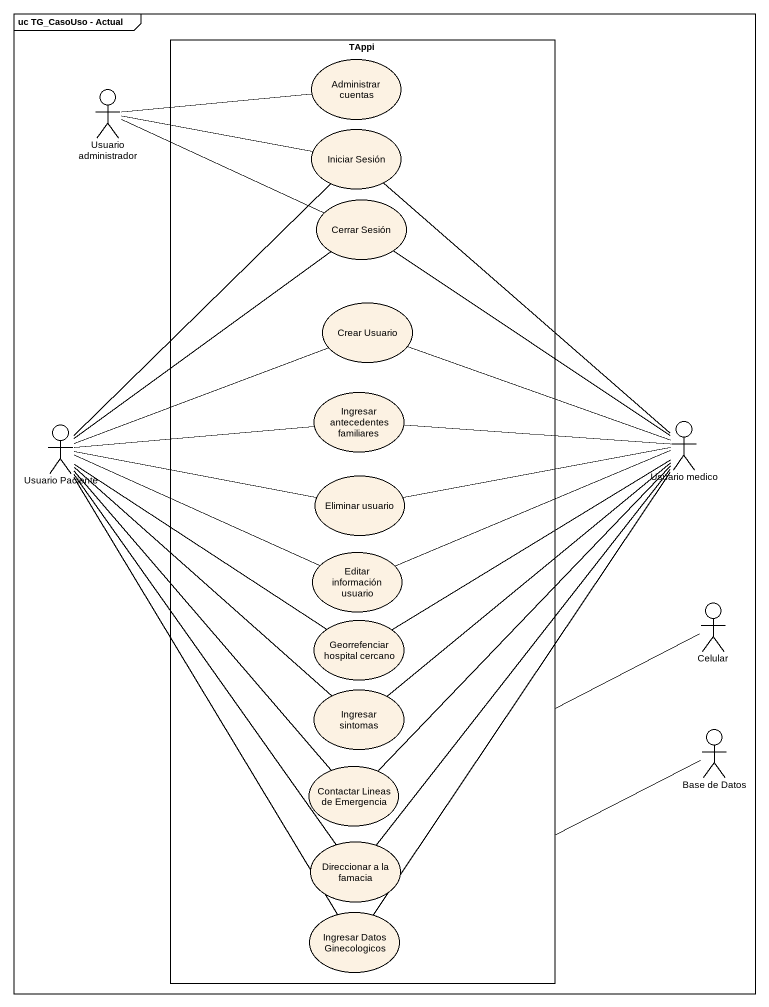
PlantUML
@startuml
mainframe uc TG_CasoUso - Actual
rectangle TAppi {
  usecase "Administrar cuentas" as Administrar_cuentas
  usecase "Iniciar Sesión" as Iniciar_Sesión
  usecase "Cerrar Sesión" as Cerrar_Sesión
  usecase "Crear Usuario" as Crear_Usuario
  usecase "Ingresar antecedentes familiares" as Ingresar_antecedentes
  usecase "Eliminar usuario" as Eliminar_usuario
  usecase "Editar información usuario" as Editar_información_usuario
  usecase "Georrefenciar hospital cercano" as Georrefenciar_hospital
  usecase "Ingresar sintomas" as Ingresar_sintomas
  usecase "Contactar Lineas de Emergencia" as Contactar_Lineas_de
  usecase "Direccionar a la famacia" as Direccionar_a_la_famacia
  usecase "Ingresar Datos Ginecologicos" as Ingresar_Datos_Ginecologicos
}
actor "Usuario administrador" as Usuario_administrador
actor "Usuario Paciente" as Usuario_Paciente
actor "Usuario medico" as Usuario_medico
actor Celular
actor "Base de Datos" as Base_de_Datos
TAppi -right- Celular
TAppi -- Base_de_Datos
Usuario_administrador -right- Administrar_cuentas
Usuario_administrador -right- Iniciar_Sesión
Usuario_administrador -right- Cerrar_Sesión
Usuario_Paciente -up- Iniciar_Sesión
Usuario_Paciente -up- Cerrar_Sesión
Usuario_Paciente -right- Crear_Usuario
Usuario_Paciente -right- Ingresar_antecedentes
Usuario_Paciente -right- Eliminar_usuario
Usuario_Paciente -right- Editar_información_usuario
Usuario_Paciente -- Georrefenciar_hospital
Usuario_Paciente -- Ingresar_sintomas
Usuario_medico -up- Iniciar_Sesión
Usuario_medico -up- Cerrar_Sesión
Usuario_medico -left- Crear_Usuario
Usuario_medico -left- Ingresar_antecedentes
Usuario_medico -left- Eliminar_usuario
Usuario_medico -left- Editar_información_usuario
Usuario_medico -left- Georrefenciar_hospital
Usuario_medico -- Ingresar_sintomas
Usuario_medico -- Contactar_Lineas_de
Contactar_Lineas_de -up- Usuario_Paciente
Direccionar_a_la_famacia -up- Usuario_Paciente
Direccionar_a_la_famacia -up- Usuario_medico
Ingresar_Datos_Ginecologicos -up- Usuario_Paciente
Ingresar_Datos_Ginecologicos -up- Usuario_medico
@enduml
